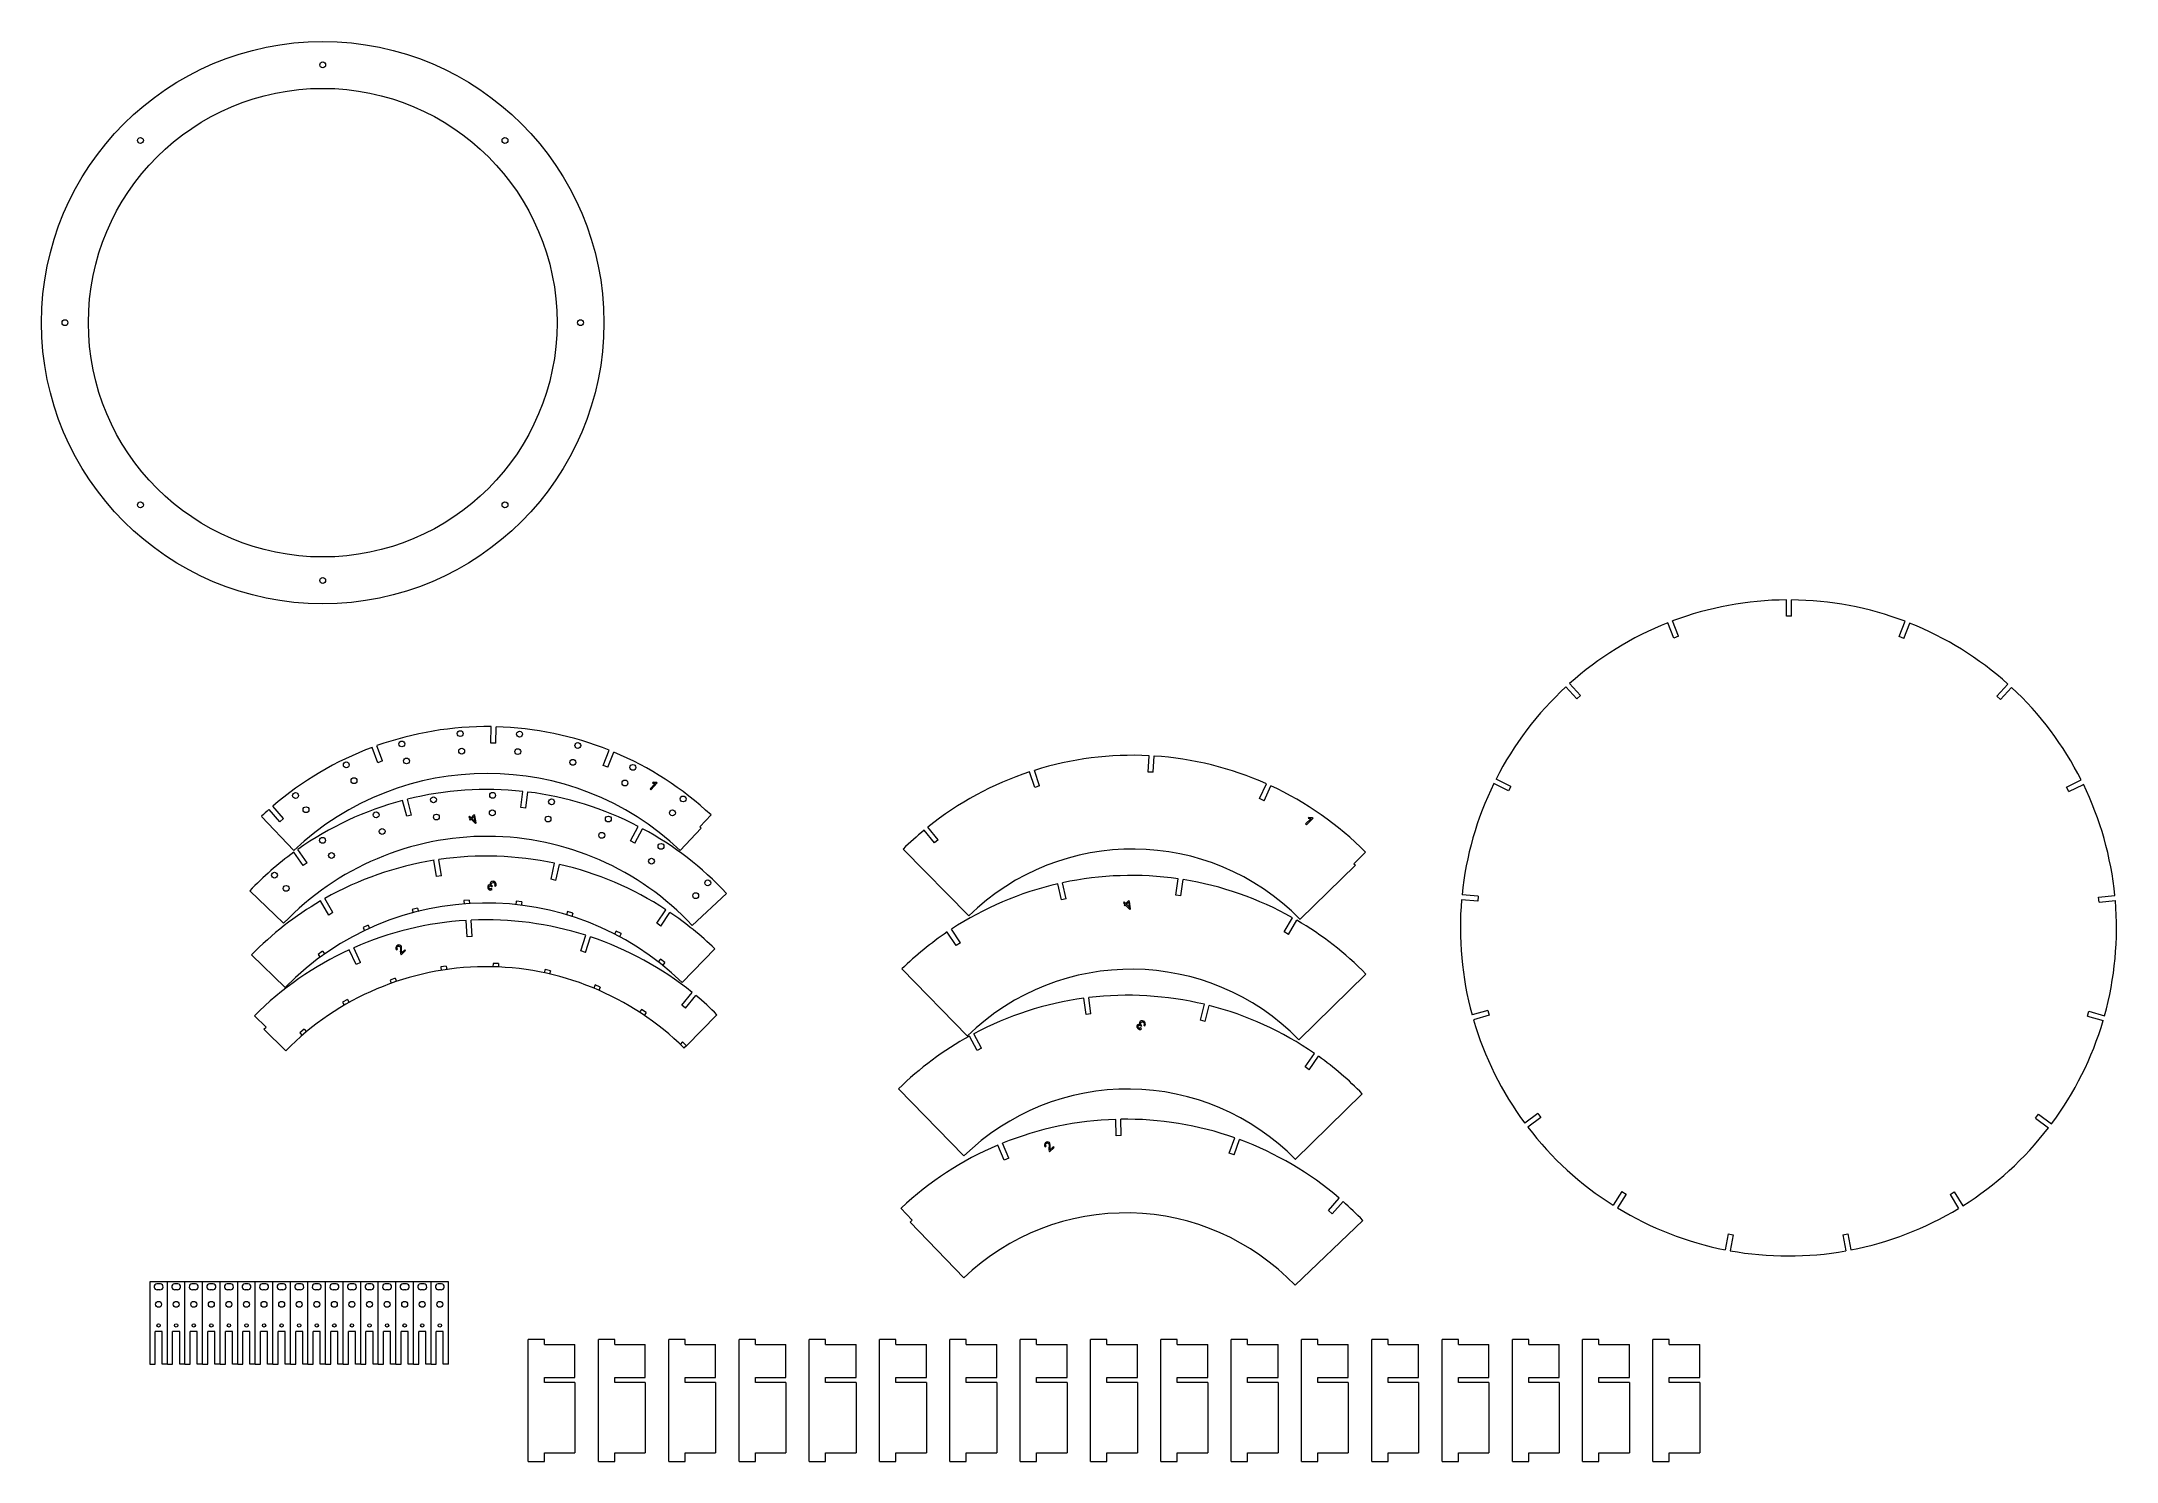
# Model space of a CAD drawing. Header units: inches. Extents: x 5.6 to 94.1, y 2 to 62.6.
import ezdxf

# ---------------------------------------------------------------- set-up
doc = ezdxf.new("R2010")
doc.units = ezdxf.units.IN
doc.header["$MEASUREMENT"] = 0
doc.layers.add('cut', color=6, linetype='Continuous', lineweight=0)
doc.layers.add('etch', color=1, linetype='Continuous', lineweight=0)

msp = doc.modelspace()

# ---------------------------------------------------------------- linework, layer by layer
at = {"layer": 'cut'}
for p, q in [((80.025, 38.062), (80.025, 38.76)), ((80.238, 38.062), (80.238, 38.76)), ((75.226, 37.132), (74.974, 37.783)), ((75.424, 37.209), (75.172, 37.859)), ((75.424, 37.209), (75.226, 37.132)), ((80.238, 38.062), (80.025, 38.062)), ((84.836, 37.196), (85.088, 37.846)), ((85.035, 37.119), (84.836, 37.196)), ((85.035, 37.119), (85.287, 37.769)), ((71.086, 34.531), (70.616, 35.047)), ((71.244, 34.675), (70.774, 35.19)), ((71.244, 34.675), (71.086, 34.531)), ((89.01, 34.65), (89.479, 35.165)), ((89.167, 34.506), (89.01, 34.65)), ((89.167, 34.506), (89.637, 35.022)), ((24.739, 32.652), (24.751, 33.35)), ((24.952, 32.648), (24.964, 33.346)), ((19.923, 31.81), (19.683, 32.465)), ((20.123, 31.884), (19.883, 32.538)), ((20.123, 31.884), (19.923, 31.81)), ((24.952, 32.648), (24.739, 32.652)), ((29.533, 31.698), (29.797, 32.343)), ((29.73, 31.617), (29.994, 32.263)), ((52.793, 31.414), (52.832, 32.11)), ((53.006, 31.402), (53.045, 32.098)), ((29.73, 31.617), (29.533, 31.698)), ((47.949, 30.755), (47.734, 31.418)), ((48.151, 30.821), (47.937, 31.484)), ((53.006, 31.402), (52.793, 31.414)), ((68.261, 30.801), (67.637, 31.112)), ((91.981, 30.768), (92.606, 31.079)), ((21.152, 29.525), (20.977, 30.2)), ((21.358, 29.579), (21.183, 30.253)), ((26.027, 29.893), (26.107, 30.586)), ((26.238, 29.869), (26.319, 30.561)), ((48.151, 30.821), (47.949, 30.755)), ((57.548, 30.278), (57.836, 30.913)), ((57.742, 30.19), (57.548, 30.278)), ((57.742, 30.19), (58.03, 30.825)), ((68.166, 30.611), (67.542, 30.922)), ((68.261, 30.801), (68.166, 30.611)), ((92.076, 30.578), (91.981, 30.768)), ((92.076, 30.578), (92.7, 30.888)), ((16.339, 28.067), (14.963, 29.522)), ((15.737, 29.286), (15.277, 29.809)), ((15.897, 29.426), (15.437, 29.95)), ((15.897, 29.426), (15.737, 29.286)), ((21.358, 29.579), (21.152, 29.525)), ((26.238, 29.869), (26.027, 29.893)), ((33.659, 29.076), (34.138, 29.582)), ((30.705, 28.476), (31.031, 29.093)), ((30.894, 28.377), (30.705, 28.476)), ((30.894, 28.377), (31.219, 28.993)), ((32.828, 28.069), (33.723, 29.015)), ((33.659, 29.076), (33.723, 29.015)), ((43.67, 28.391), (43.23, 28.932)), ((43.835, 28.526), (43.395, 29.066)), ((43.835, 28.526), (43.67, 28.391)), ((16.739, 27.421), (16.332, 27.987)), ((16.912, 27.545), (16.505, 28.111)), ((16.912, 27.545), (16.739, 27.421)), ((22.424, 26.958), (22.317, 27.647)), ((22.634, 26.99), (22.528, 27.679)), ((27.311, 26.836), (27.461, 27.517)), ((27.519, 26.79), (27.669, 27.471)), ((45.133, 25.27), (42.333, 28.126)), ((61.571, 27.501), (62.069, 27.989)), ((61.571, 27.501), (61.633, 27.438)), ((22.634, 26.99), (22.424, 26.958)), ((27.519, 26.79), (27.311, 26.836)), ((49.087, 25.961), (48.935, 26.641)), ((49.295, 26.007), (49.143, 26.688)), ((53.971, 26.164), (54.075, 26.854)), ((54.182, 26.132), (54.286, 26.822)), ((59.274, 25.127), (61.633, 27.438)), ((14.454, 26.343), (15.901, 24.96)), ((17.823, 25.306), (17.475, 25.91)), ((18.007, 25.412), (17.659, 26.016)), ((23.825, 25.946), (23.592, 25.931)), ((23.592, 25.931), (23.601, 25.78)), ((23.825, 25.946), (23.835, 25.795)), ((25.827, 25.9), (25.809, 25.75)), ((26.059, 25.872), (25.827, 25.9)), ((26.059, 25.872), (26.041, 25.722)), ((33.335, 24.868), (34.797, 26.236)), ((49.295, 26.007), (49.087, 25.961)), ((54.182, 26.132), (53.971, 26.164)), ((66.859, 25.9), (66.165, 25.964)), ((66.879, 26.112), (66.185, 26.176)), ((66.879, 26.112), (66.859, 25.9)), ((93.35, 26.075), (94.045, 26.14)), ((93.37, 25.863), (93.35, 26.075)), ((93.37, 25.863), (94.064, 25.927)), ((18.007, 25.412), (17.823, 25.306)), ((19.505, 24.873), (19.293, 24.774)), ((19.505, 24.873), (19.568, 24.736)), ((21.615, 25.609), (21.389, 25.551)), ((21.389, 25.551), (21.426, 25.405)), ((21.615, 25.609), (21.652, 25.463)), ((23.733, 24.384), (23.695, 25.08)), ((23.945, 24.396), (23.907, 25.092)), ((28.018, 25.46), (27.973, 25.316)), ((28.241, 25.389), (28.018, 25.46)), ((28.241, 25.389), (28.196, 25.246)), ((31.824, 24.957), (32.21, 25.538)), ((32.002, 24.839), (31.824, 24.957)), ((32.002, 24.839), (32.387, 25.42)), ((58.6, 24.59), (58.946, 25.195)), ((58.784, 24.484), (59.13, 25.089)), ((19.185, 23.281), (18.898, 23.917)), ((19.293, 24.774), (19.356, 24.638)), ((23.945, 24.396), (23.733, 24.384)), ((28.584, 23.781), (28.8, 24.444)), ((28.786, 23.715), (29.002, 24.378)), ((30.092, 24.625), (30.021, 24.492)), ((30.299, 24.515), (30.092, 24.625)), ((30.299, 24.515), (30.228, 24.382)), ((44.606, 24.006), (44.218, 24.586)), ((44.783, 24.125), (44.395, 24.704)), ((44.783, 24.125), (44.606, 24.006)), ((58.784, 24.484), (58.6, 24.59)), ((15.965, 22.214), (14.529, 23.609)), ((17.565, 23.762), (17.374, 23.627)), ((17.374, 23.627), (17.461, 23.504)), ((17.565, 23.762), (17.652, 23.639)), ((18.991, 23.194), (18.704, 23.829)), ((19.185, 23.281), (18.991, 23.194)), ((22.838, 23.127), (22.607, 23.093)), ((22.607, 23.093), (22.629, 22.944)), ((22.838, 23.127), (22.86, 22.978)), ((24.837, 23.246), (24.831, 23.095)), ((25.071, 23.237), (24.837, 23.246)), ((25.071, 23.237), (25.065, 23.086)), ((28.786, 23.715), (28.584, 23.781)), ((31.978, 23.425), (31.884, 23.307)), ((32.161, 23.279), (31.978, 23.425)), ((32.161, 23.279), (32.067, 23.161)), ((32.902, 22.434), (34.295, 23.869)), ((20.663, 22.611), (20.442, 22.535)), ((20.442, 22.535), (20.491, 22.392)), ((20.663, 22.611), (20.712, 22.468)), ((27.057, 22.987), (27.024, 22.84)), ((27.285, 22.935), (27.057, 22.987)), ((27.285, 22.935), (27.252, 22.788)), ((29.192, 22.325), (29.133, 22.187)), ((29.407, 22.232), (29.192, 22.325)), ((29.407, 22.232), (29.348, 22.094)), ((45.082, 20.147), (42.285, 23.007)), ((62.083, 22.786), (59.223, 19.989)), ((18.62, 21.704), (18.417, 21.589)), ((18.417, 21.589), (18.491, 21.458)), ((18.62, 21.704), (18.695, 21.573)), ((31.17, 21.283), (31.086, 21.158)), ((31.364, 21.153), (31.17, 21.283)), ((32.89, 21.467), (33.331, 22.007)), ((33.055, 21.332), (32.89, 21.467)), ((33.055, 21.332), (33.496, 21.872)), ((50.14, 21.067), (50.051, 21.759)), ((50.351, 21.095), (50.262, 21.786)), ((55.022, 20.823), (55.189, 21.5)), ((55.229, 20.772), (55.396, 21.449)), ((15.149, 20.523), (14.652, 21.011)), ((15.061, 20.433), (15.149, 20.523)), ((15.992, 19.519), (15.061, 20.433)), ((16.778, 20.438), (16.599, 20.288)), ((16.778, 20.438), (16.875, 20.323)), ((31.364, 21.153), (31.28, 21.028)), ((33.09, 19.733), (34.393, 21.058)), ((50.351, 21.095), (50.14, 21.067)), ((55.229, 20.772), (55.022, 20.823)), ((67.284, 21.24), (66.614, 21.049)), ((67.343, 21.035), (66.672, 20.844)), ((67.284, 21.24), (67.343, 21.035)), ((92.873, 21), (92.931, 21.204)), ((92.873, 21), (93.544, 20.809)), ((92.931, 21.204), (93.602, 21.014)), ((16.599, 20.288), (16.696, 20.173)), ((32.923, 19.896), (32.818, 19.789)), ((33.09, 19.733), (32.923, 19.896)), ((33.09, 19.733), (32.985, 19.625)), ((45.499, 19.531), (45.166, 20.144)), ((45.686, 19.633), (45.353, 20.246)), ((45.686, 19.633), (45.499, 19.531)), ((59.487, 18.831), (59.887, 19.403)), ((59.662, 18.709), (59.487, 18.831)), ((59.662, 18.709), (60.062, 19.28)), ((44.931, 15.03), (42.132, 17.887)), ((61.93, 17.681), (59.072, 14.883)), ((69.422, 16.844), (68.866, 16.423)), ((69.422, 16.844), (69.551, 16.674)), ((51.424, 15.892), (51.407, 16.589)), ((51.637, 15.897), (51.62, 16.594)), ((69.551, 16.674), (68.994, 16.253)), ((90.653, 16.644), (90.781, 16.814)), ((90.653, 16.644), (91.209, 16.224)), ((90.781, 16.814), (91.338, 16.394)), ((46.648, 14.846), (46.381, 15.49)), ((46.845, 14.928), (46.578, 15.571)), ((51.637, 15.897), (51.424, 15.892)), ((56.255, 15.143), (56.491, 15.799)), ((56.455, 15.071), (56.255, 15.143)), ((56.455, 15.071), (56.691, 15.727)), ((46.845, 14.928), (46.648, 14.846)), ((73.004, 13.516), (72.637, 12.923)), ((73.185, 13.404), (72.818, 12.811)), ((73.004, 13.516), (73.185, 13.404)), ((87.009, 13.385), (87.19, 13.497)), ((87.009, 13.385), (87.376, 12.792)), ((87.19, 13.497), (87.558, 12.904)), ((42.727, 12.292), (42.245, 12.796)), ((60.489, 12.699), (60.946, 13.225)), ((60.65, 12.559), (60.489, 12.699)), ((60.65, 12.559), (61.107, 13.086)), ((42.637, 12.206), (42.727, 12.292)), ((44.92, 9.82), (42.637, 12.206)), ((59.059, 9.51), (61.949, 12.276)), ((77.546, 11.707), (77.418, 11.022)), ((77.546, 11.707), (77.755, 11.668)), ((77.755, 11.668), (77.627, 10.983)), ((82.434, 11.661), (82.644, 11.701)), ((82.434, 11.661), (82.562, 10.976)), ((82.644, 11.701), (82.772, 11.015)), ((10.94, 9.656), (10.19, 9.656)), ((10.19, 9.656), (10.19, 6.14)), ((11.69, 9.656), (10.94, 9.656)), ((10.94, 6.14), (10.94, 9.656)), ((12.44, 9.656), (11.69, 9.656)), ((11.69, 6.14), (11.69, 9.656)), ((13.19, 9.656), (12.44, 9.656)), ((12.44, 6.14), (12.44, 9.656)), ((13.94, 9.656), (13.19, 9.656)), ((13.19, 6.14), (13.19, 9.656)), ((14.69, 9.656), (13.94, 9.656)), ((13.94, 6.14), (13.94, 9.656)), ((15.44, 9.656), (14.69, 9.656)), ((14.69, 6.14), (14.69, 9.656)), ((16.19, 9.656), (15.44, 9.656)), ((15.44, 6.14), (15.44, 9.656)), ((16.94, 9.656), (16.19, 9.656)), ((16.19, 6.14), (16.19, 9.656)), ((17.69, 9.656), (16.94, 9.656)), ((16.94, 6.14), (16.94, 9.656)), ((18.44, 9.656), (17.69, 9.656)), ((17.69, 6.14), (17.69, 9.656)), ((19.19, 9.656), (18.44, 9.656)), ((18.44, 6.14), (18.44, 9.656)), ((19.94, 9.656), (19.19, 9.656)), ((19.19, 6.14), (19.19, 9.656)), ((20.69, 9.656), (19.94, 9.656)), ((19.94, 6.14), (19.94, 9.656)), ((21.44, 9.656), (20.69, 9.656)), ((20.69, 6.14), (20.69, 9.656)), ((22.19, 9.656), (21.44, 9.656)), ((21.44, 6.14), (21.44, 9.656)), ((22.94, 9.656), (22.19, 9.656)), ((22.19, 6.14), (22.19, 9.656)), ((22.94, 6.14), (22.94, 9.656)), ((10.415, 6.14), (10.415, 7.54)), ((10.715, 7.54), (10.415, 7.54)), ((10.715, 6.14), (10.715, 7.54)), ((11.165, 6.14), (11.165, 7.54)), ((11.465, 7.54), (11.165, 7.54)), ((11.465, 6.14), (11.465, 7.54)), ((11.915, 6.14), (11.915, 7.54)), ((12.215, 7.54), (11.915, 7.54)), ((12.215, 6.14), (12.215, 7.54)), ((12.665, 6.14), (12.665, 7.54)), ((12.965, 7.54), (12.665, 7.54)), ((12.965, 6.14), (12.965, 7.54)), ((13.415, 6.14), (13.415, 7.54)), ((13.715, 7.54), (13.415, 7.54)), ((13.715, 6.14), (13.715, 7.54)), ((14.165, 6.14), (14.165, 7.54)), ((14.465, 7.54), (14.165, 7.54)), ((14.465, 6.14), (14.465, 7.54)), ((14.915, 6.14), (14.915, 7.54)), ((15.215, 7.54), (14.915, 7.54)), ((15.215, 6.14), (15.215, 7.54)), ((15.665, 6.14), (15.665, 7.54)), ((15.965, 7.54), (15.665, 7.54)), ((15.965, 6.14), (15.965, 7.54)), ((16.415, 6.14), (16.415, 7.54)), ((16.715, 7.54), (16.415, 7.54)), ((16.715, 6.14), (16.715, 7.54)), ((17.165, 6.14), (17.165, 7.54)), ((17.465, 7.54), (17.165, 7.54)), ((17.465, 6.14), (17.465, 7.54)), ((17.915, 6.14), (17.915, 7.54)), ((18.215, 7.54), (17.915, 7.54)), ((18.215, 6.14), (18.215, 7.54)), ((18.665, 6.14), (18.665, 7.54)), ((18.965, 7.54), (18.665, 7.54)), ((18.965, 6.14), (18.965, 7.54)), ((19.415, 6.14), (19.415, 7.54)), ((19.715, 7.54), (19.415, 7.54)), ((19.715, 6.14), (19.715, 7.54)), ((20.165, 6.14), (20.165, 7.54)), ((20.465, 7.54), (20.165, 7.54)), ((20.465, 6.14), (20.465, 7.54)), ((20.915, 6.14), (20.915, 7.54)), ((21.215, 7.54), (20.915, 7.54)), ((21.215, 6.14), (21.215, 7.54)), ((21.665, 6.14), (21.665, 7.54)), ((21.965, 7.54), (21.665, 7.54)), ((21.965, 6.14), (21.965, 7.54)), ((22.415, 6.14), (22.415, 7.54)), ((22.715, 7.54), (22.415, 7.54)), ((22.715, 6.14), (22.715, 7.54)), ((27.03, 7.2), (26.333, 7.2)), ((26.333, 1.988), (26.333, 7.2)), ((27.03, 6.988), (27.03, 7.2)), ((30.03, 7.2), (29.333, 7.2)), ((29.333, 1.988), (29.333, 7.2)), ((30.03, 6.988), (30.03, 7.2)), ((33.03, 7.2), (32.333, 7.2)), ((32.333, 1.988), (32.333, 7.2)), ((33.03, 6.988), (33.03, 7.2)), ((36.03, 7.2), (35.333, 7.2)), ((35.333, 1.988), (35.333, 7.2)), ((36.03, 6.988), (36.03, 7.2)), ((39.03, 7.2), (38.333, 7.2)), ((38.333, 1.988), (38.333, 7.2)), ((39.03, 6.988), (39.03, 7.2)), ((42.03, 7.2), (41.333, 7.2)), ((41.333, 1.988), (41.333, 7.2)), ((42.03, 6.988), (42.03, 7.2)), ((45.03, 7.2), (44.333, 7.2)), ((44.333, 1.988), (44.333, 7.2)), ((45.03, 6.988), (45.03, 7.2)), ((48.03, 7.2), (47.333, 7.2)), ((47.333, 1.988), (47.333, 7.2)), ((48.03, 6.988), (48.03, 7.2)), ((51.03, 7.2), (50.333, 7.2)), ((50.333, 1.988), (50.333, 7.2)), ((51.03, 6.988), (51.03, 7.2)), ((54.03, 7.2), (53.333, 7.2)), ((53.333, 1.988), (53.333, 7.2)), ((54.03, 6.988), (54.03, 7.2)), ((57.03, 7.2), (56.333, 7.2)), ((56.333, 1.988), (56.333, 7.2)), ((57.03, 6.988), (57.03, 7.2)), ((60.03, 7.2), (59.333, 7.2)), ((59.333, 1.988), (59.333, 7.2)), ((60.03, 6.988), (60.03, 7.2)), ((63.03, 7.2), (62.333, 7.2)), ((62.333, 1.988), (62.333, 7.2)), ((63.03, 6.988), (63.03, 7.2)), ((66.03, 7.2), (65.333, 7.2)), ((65.333, 1.988), (65.333, 7.2)), ((66.03, 6.988), (66.03, 7.2)), ((69.03, 7.2), (68.333, 7.2)), ((68.333, 1.988), (68.333, 7.2)), ((69.03, 6.988), (69.03, 7.2)), ((72.03, 7.2), (71.333, 7.2)), ((71.333, 1.988), (71.333, 7.2)), ((72.03, 6.988), (72.03, 7.2)), ((75.03, 7.2), (74.333, 7.2)), ((74.333, 1.988), (74.333, 7.2)), ((75.03, 6.988), (75.03, 7.2)), ((27.03, 6.988), (28.333, 6.988)), ((28.333, 5.575), (28.333, 6.988)), ((30.03, 6.988), (31.333, 6.988)), ((31.333, 5.575), (31.333, 6.988)), ((33.03, 6.988), (34.333, 6.988)), ((34.333, 5.575), (34.333, 6.988)), ((36.03, 6.988), (37.333, 6.988)), ((37.333, 5.575), (37.333, 6.988)), ((39.03, 6.988), (40.333, 6.988)), ((40.333, 5.575), (40.333, 6.988)), ((42.03, 6.988), (43.333, 6.988)), ((43.333, 5.575), (43.333, 6.988)), ((45.03, 6.988), (46.333, 6.988)), ((46.333, 5.575), (46.333, 6.988)), ((48.03, 6.988), (49.333, 6.988)), ((49.333, 5.575), (49.333, 6.988)), ((51.03, 6.988), (52.333, 6.988)), ((52.333, 5.575), (52.333, 6.988)), ((54.03, 6.988), (55.333, 6.988)), ((55.333, 5.575), (55.333, 6.988)), ((57.03, 6.988), (58.333, 6.988)), ((58.333, 5.575), (58.333, 6.988)), ((60.03, 6.988), (61.333, 6.988)), ((61.333, 5.575), (61.333, 6.988)), ((63.03, 6.988), (64.333, 6.988)), ((64.333, 5.575), (64.333, 6.988)), ((66.03, 6.988), (67.333, 6.988)), ((67.333, 5.575), (67.333, 6.988)), ((69.03, 6.988), (70.333, 6.988)), ((70.333, 5.575), (70.333, 6.988)), ((72.03, 6.988), (73.333, 6.988)), ((73.333, 5.575), (73.333, 6.988)), ((75.03, 6.988), (76.333, 6.988)), ((76.333, 5.575), (76.333, 6.988)), ((10.19, 6.14), (10.415, 6.14)), ((10.94, 6.14), (10.715, 6.14)), ((10.94, 6.14), (11.165, 6.14)), ((11.69, 6.14), (11.465, 6.14)), ((11.69, 6.14), (11.915, 6.14)), ((12.44, 6.14), (12.215, 6.14)), ((12.44, 6.14), (12.665, 6.14)), ((13.19, 6.14), (12.965, 6.14)), ((13.19, 6.14), (13.415, 6.14)), ((13.94, 6.14), (13.715, 6.14)), ((13.94, 6.14), (14.165, 6.14)), ((14.69, 6.14), (14.465, 6.14)), ((14.69, 6.14), (14.915, 6.14)), ((15.44, 6.14), (15.215, 6.14)), ((15.44, 6.14), (15.665, 6.14)), ((16.19, 6.14), (15.965, 6.14)), ((16.19, 6.14), (16.415, 6.14)), ((16.94, 6.14), (16.715, 6.14)), ((16.94, 6.14), (17.165, 6.14)), ((17.69, 6.14), (17.465, 6.14)), ((17.69, 6.14), (17.915, 6.14)), ((18.44, 6.14), (18.215, 6.14)), ((18.44, 6.14), (18.665, 6.14)), ((19.19, 6.14), (18.965, 6.14)), ((19.19, 6.14), (19.415, 6.14)), ((19.94, 6.14), (19.715, 6.14)), ((19.94, 6.14), (20.165, 6.14)), ((20.69, 6.14), (20.465, 6.14)), ((20.69, 6.14), (20.915, 6.14)), ((21.44, 6.14), (21.215, 6.14)), ((21.44, 6.14), (21.665, 6.14)), ((22.19, 6.14), (21.965, 6.14)), ((22.19, 6.14), (22.415, 6.14)), ((22.94, 6.14), (22.715, 6.14)), ((27.03, 5.363), (27.03, 5.575)), ((27.03, 5.575), (28.333, 5.575)), ((28.333, 5.363), (27.03, 5.363)), ((28.333, 5.363), (28.333, 2.363)), ((30.03, 5.363), (30.03, 5.575)), ((30.03, 5.575), (31.333, 5.575)), ((31.333, 5.363), (30.03, 5.363)), ((31.333, 5.363), (31.333, 2.363)), ((33.03, 5.363), (33.03, 5.575)), ((33.03, 5.575), (34.333, 5.575)), ((34.333, 5.363), (33.03, 5.363)), ((34.333, 5.363), (34.333, 2.363)), ((36.03, 5.363), (36.03, 5.575)), ((36.03, 5.575), (37.333, 5.575)), ((37.333, 5.363), (36.03, 5.363)), ((37.333, 5.363), (37.333, 2.363)), ((39.03, 5.363), (39.03, 5.575)), ((39.03, 5.575), (40.333, 5.575)), ((40.333, 5.363), (39.03, 5.363)), ((40.333, 5.363), (40.333, 2.363)), ((42.03, 5.363), (42.03, 5.575)), ((42.03, 5.575), (43.333, 5.575)), ((43.333, 5.363), (42.03, 5.363)), ((43.333, 5.363), (43.333, 2.363)), ((45.03, 5.363), (45.03, 5.575)), ((45.03, 5.575), (46.333, 5.575)), ((46.333, 5.363), (45.03, 5.363)), ((46.333, 5.363), (46.333, 2.363)), ((48.03, 5.363), (48.03, 5.575)), ((48.03, 5.575), (49.333, 5.575)), ((49.333, 5.363), (48.03, 5.363)), ((49.333, 5.363), (49.333, 2.363)), ((51.03, 5.363), (51.03, 5.575)), ((51.03, 5.575), (52.333, 5.575)), ((52.333, 5.363), (51.03, 5.363)), ((52.333, 5.363), (52.333, 2.363)), ((54.03, 5.363), (54.03, 5.575)), ((54.03, 5.575), (55.333, 5.575)), ((55.333, 5.363), (54.03, 5.363)), ((55.333, 5.363), (55.333, 2.363)), ((57.03, 5.363), (57.03, 5.575)), ((57.03, 5.575), (58.333, 5.575)), ((58.333, 5.363), (57.03, 5.363)), ((58.333, 5.363), (58.333, 2.363)), ((60.03, 5.363), (60.03, 5.575)), ((60.03, 5.575), (61.333, 5.575)), ((61.333, 5.363), (60.03, 5.363)), ((61.333, 5.363), (61.333, 2.363)), ((63.03, 5.363), (63.03, 5.575)), ((63.03, 5.575), (64.333, 5.575)), ((64.333, 5.363), (63.03, 5.363)), ((64.333, 5.363), (64.333, 2.363)), ((66.03, 5.363), (66.03, 5.575)), ((66.03, 5.575), (67.333, 5.575)), ((67.333, 5.363), (66.03, 5.363)), ((67.333, 5.363), (67.333, 2.363)), ((69.03, 5.363), (69.03, 5.575)), ((69.03, 5.575), (70.333, 5.575)), ((70.333, 5.363), (69.03, 5.363)), ((70.333, 5.363), (70.333, 2.363)), ((72.03, 5.363), (72.03, 5.575)), ((72.03, 5.575), (73.333, 5.575)), ((73.333, 5.363), (72.03, 5.363)), ((73.333, 5.363), (73.333, 2.363)), ((75.03, 5.363), (75.03, 5.575)), ((75.03, 5.575), (76.333, 5.575)), ((76.333, 5.363), (75.03, 5.363)), ((76.333, 5.363), (76.333, 2.363)), ((26.333, 1.988), (27.03, 1.988)), ((27.03, 1.988), (27.03, 2.363)), ((27.03, 2.363), (28.333, 2.363)), ((29.333, 1.988), (30.03, 1.988)), ((30.03, 1.988), (30.03, 2.363)), ((30.03, 2.363), (31.333, 2.363)), ((32.333, 1.988), (33.03, 1.988)), ((33.03, 1.988), (33.03, 2.363)), ((33.03, 2.363), (34.333, 2.363)), ((35.333, 1.988), (36.03, 1.988)), ((36.03, 1.988), (36.03, 2.363)), ((36.03, 2.363), (37.333, 2.363)), ((38.333, 1.988), (39.03, 1.988)), ((39.03, 1.988), (39.03, 2.363)), ((39.03, 2.363), (40.333, 2.363)), ((41.333, 1.988), (42.03, 1.988)), ((42.03, 1.988), (42.03, 2.363)), ((42.03, 2.363), (43.333, 2.363)), ((44.333, 1.988), (45.03, 1.988)), ((45.03, 1.988), (45.03, 2.363)), ((45.03, 2.363), (46.333, 2.363)), ((47.333, 1.988), (48.03, 1.988)), ((48.03, 1.988), (48.03, 2.363)), ((48.03, 2.363), (49.333, 2.363)), ((50.333, 1.988), (51.03, 1.988)), ((51.03, 1.988), (51.03, 2.363)), ((51.03, 2.363), (52.333, 2.363)), ((53.333, 1.988), (54.03, 1.988)), ((54.03, 1.988), (54.03, 2.363)), ((54.03, 2.363), (55.333, 2.363)), ((56.333, 1.988), (57.03, 1.988)), ((57.03, 1.988), (57.03, 2.363)), ((57.03, 2.363), (58.333, 2.363)), ((59.333, 1.988), (60.03, 1.988)), ((60.03, 1.988), (60.03, 2.363)), ((60.03, 2.363), (61.333, 2.363)), ((62.333, 1.988), (63.03, 1.988)), ((63.03, 1.988), (63.03, 2.363)), ((63.03, 2.363), (64.333, 2.363)), ((65.333, 1.988), (66.03, 1.988)), ((66.03, 1.988), (66.03, 2.363)), ((66.03, 2.363), (67.333, 2.363)), ((68.333, 1.988), (69.03, 1.988)), ((69.03, 1.988), (69.03, 2.363)), ((69.03, 2.363), (70.333, 2.363)), ((71.333, 1.988), (72.03, 1.988)), ((72.03, 1.988), (72.03, 2.363)), ((72.03, 2.363), (73.333, 2.363)), ((74.333, 1.988), (75.03, 1.988)), ((75.03, 1.988), (75.03, 2.363)), ((75.03, 2.363), (76.333, 2.363))]:
    msp.add_line(p, q, dxfattribs=at)
for centre, radius in [((17.569, 50.591), 12), ((17.569, 61.591), 0.125), ((9.79, 58.369), 0.125), ((25.347, 58.369), 0.125), ((6.569, 50.591), 0.125), ((28.569, 50.591), 0.125), ((9.79, 42.813), 0.125), ((25.347, 42.813), 0.125), ((17.569, 39.591), 0.125), ((23.436, 33.053), 0.125), ((25.968, 33.031), 0.125), ((20.944, 32.611), 0.125), ((21.143, 31.887), 0.125), ((23.499, 32.305), 0.125), ((25.892, 32.285), 0.125), ((28.241, 31.826), 0.125), ((28.452, 32.545), 0.125), ((18.575, 31.719), 0.125), ((18.903, 31.044), 0.125), ((30.466, 30.944), 0.125), ((30.805, 31.612), 0.125), ((16.41, 30.408), 0.125), ((22.295, 30.23), 0.125), ((24.819, 30.418), 0.125), ((27.335, 30.141), 0.125), ((32.947, 30.264), 0.125), ((16.856, 29.805), 0.125), ((19.848, 29.583), 0.125), ((22.419, 29.491), 0.125), ((24.806, 29.668), 0.125), ((27.184, 29.406), 0.125), ((29.757, 29.406), 0.125), ((32.491, 29.669), 0.125), ((17.561, 28.497), 0.125), ((20.106, 28.878), 0.125), ((29.475, 28.712), 0.125), ((32.004, 28.24), 0.125), ((17.944, 27.852), 0.125), ((31.599, 27.609), 0.125), ((15.512, 27.011), 0.125), ((16.006, 26.447), 0.125), ((33.999, 26.682), 0.125), ((33.485, 26.136), 0.125), ((10.565, 8.697), 0.126), ((11.315, 8.697), 0.126), ((12.065, 8.697), 0.126), ((12.815, 8.697), 0.126), ((13.565, 8.697), 0.126), ((14.315, 8.697), 0.126), ((15.065, 8.697), 0.126), ((15.815, 8.697), 0.126), ((16.565, 8.697), 0.126), ((17.315, 8.697), 0.126), ((18.065, 8.697), 0.126), ((18.815, 8.697), 0.126), ((19.565, 8.697), 0.126), ((20.315, 8.697), 0.126), ((21.065, 8.697), 0.126), ((21.815, 8.697), 0.126), ((22.565, 8.697), 0.126), ((10.565, 7.797), 0.0725), ((11.315, 7.797), 0.0725), ((12.065, 7.797), 0.0725), ((12.815, 7.797), 0.0725), ((13.565, 7.797), 0.0725), ((14.315, 7.797), 0.0725), ((15.065, 7.797), 0.0725), ((15.815, 7.797), 0.0725), ((16.565, 7.797), 0.0725), ((17.315, 7.797), 0.0725), ((18.065, 7.797), 0.0725), ((18.815, 7.797), 0.0725), ((19.565, 7.797), 0.0725), ((20.315, 7.797), 0.0725), ((21.065, 7.797), 0.0725), ((21.815, 7.797), 0.0725), ((22.565, 7.797), 0.0725)]:
    msp.add_circle(centre, radius, dxfattribs=at)
for centre, radius, start, end in [((80.113, 24.76), 14, 90.36015, 110.66489), ((80.113, 24.76), 14, 69.18368, 89.48842), ((80.113, 24.76), 14, 111.53662, 131.84136), ((80.113, 24.76), 14, 48.00721, 68.31195), ((80.113, 24.76), 14, 132.71309, 153.01784), ((80.113, 24.76), 14, 26.83074, 47.13548), ((24.583, 19.351), 14, 89.31047, 109.61522), ((24.583, 19.351), 14, 68.134, 88.43874), ((24.583, 19.351), 14, 110.48694, 130.79169), ((24.583, 19.351), 14, 46.95753, 67.26227), ((52.132, 18.127), 14, 87.13382, 107.43856), ((52.132, 18.127), 14, 65.95735, 86.26209), ((24.583, 19.351), 12, 46.59738, 133.40269), ((52.132, 18.127), 14, 108.31029, 128.61503), ((24.575, 16.67), 14, 104.89091, 125.19565), ((24.575, 16.67), 14, 83.71444, 104.01918), ((24.575, 16.67), 14, 62.53797, 82.84271), ((52.132, 18.127), 14, 44.78088, 65.08562), ((80.113, 24.76), 14, 153.88956, 174.19431), ((80.113, 24.76), 14, 5.65427, 25.95901), ((24.583, 19.351), 14, 131.66341, 133.40269), ((24.575, 16.67), 11.998, 43.10077, 136.29546), ((24.575, 16.67), 14, 43.10077, 61.66624), ((52.132, 18.127), 14, 129.48676, 134.42073), ((24.575, 16.67), 14, 126.06738, 136.29546), ((24.542, 13.825), 14, 99.14312, 119.44786), ((24.542, 13.825), 14, 77.96665, 98.27139), ((24.542, 13.825), 14, 56.79018, 77.09492), ((52.132, 18.127), 10, 44.42073, 134.42073), ((52.074, 12.998), 14, 102.95557, 123.26031), ((52.074, 12.998), 14, 81.7791, 102.08384), ((52.074, 12.998), 14, 60.60263, 80.90737), ((24.542, 13.825), 14, 120.31959, 135.66327), ((24.542, 13.825), 11.998, 45.84179, 135.63235), ((80.113, 24.76), 14, 175.06603, 195.37078), ((80.113, 24.76), 14, 344.4778, 4.78254), ((24.546, 11.106), 14, 93.48658, 113.79133), ((24.546, 11.106), 14, 72.31011, 92.61486), ((24.542, 13.825), 14, 45.84179, 55.91845), ((52.074, 12.998), 14, 44.36012, 59.7309), ((24.546, 11.106), 14, 51.13364, 71.43838), ((52.074, 12.998), 14, 124.13204, 134.36012), ((24.546, 11.106), 14, 114.66305, 134.9678), ((24.546, 11.106), 11.998, 45.26994, 135.47937), ((52.074, 12.998), 10, 44.36012, 134.36012), ((24.546, 11.106), 14, 45.30085, 50.26191), ((51.928, 7.885), 14, 97.70536, 118.0101), ((51.928, 7.885), 14, 76.52889, 96.83363), ((51.928, 7.885), 14, 55.35241, 75.65716), ((80.113, 24.76), 14, 196.24251, 216.54725), ((80.113, 24.76), 14, 323.30133, 343.60607), ((51.928, 7.885), 14, 118.88183, 134.40403), ((51.928, 7.885), 14, 44.40403, 54.48069), ((51.928, 7.885), 10, 44.40403, 134.40403), ((51.835, 2.596), 14, 91.75157, 112.05632), ((51.835, 2.596), 14, 70.5751, 90.87985), ((80.113, 24.76), 14, 217.41898, 237.72372), ((80.113, 24.76), 14, 302.12486, 322.4296), ((51.835, 2.596), 14, 112.92804, 133.23279), ((51.835, 2.596), 14, 49.39863, 69.70338), ((51.835, 2.596), 10, 43.74436, 133.74436), ((51.835, 2.596), 14, 43.74436, 48.5269), ((80.113, 24.76), 14, 238.59545, 258.90019), ((80.113, 24.76), 14, 280.94839, 301.25313), ((80.113, 24.76), 14, 259.77192, 280.07666), ((10.5, 9.444), 0.126, 95, 275), ((10.565, 8.697), 0.876, 85, 95), ((10.565, 8.697), 0.624, 85, 95), ((10.631, 9.444), 0.126, 265, 85), ((11.25, 9.444), 0.126, 95, 275), ((11.315, 8.697), 0.876, 85, 95), ((11.315, 8.697), 0.624, 85, 95), ((11.381, 9.444), 0.126, 265, 85), ((12, 9.444), 0.126, 95, 275), ((12.065, 8.697), 0.876, 85, 95), ((12.065, 8.697), 0.624, 85, 95), ((12.131, 9.444), 0.126, 265, 85), ((12.75, 9.444), 0.126, 95, 275), ((12.815, 8.697), 0.876, 85, 95), ((12.815, 8.697), 0.624, 85, 95), ((12.881, 9.444), 0.126, 265, 85), ((13.5, 9.444), 0.126, 95, 275), ((13.565, 8.697), 0.876, 85, 95), ((13.565, 8.697), 0.624, 85, 95), ((13.631, 9.444), 0.126, 265, 85), ((14.25, 9.444), 0.126, 95, 275), ((14.315, 8.697), 0.876, 85, 95), ((14.315, 8.697), 0.624, 85, 95), ((14.381, 9.444), 0.126, 265, 85), ((15, 9.444), 0.126, 95, 275), ((15.065, 8.697), 0.876, 85, 95), ((15.065, 8.697), 0.624, 85, 95), ((15.131, 9.444), 0.126, 265, 85), ((15.75, 9.444), 0.126, 95, 275), ((15.815, 8.697), 0.876, 85, 95), ((15.815, 8.697), 0.624, 85, 95), ((15.881, 9.444), 0.126, 265, 85), ((16.5, 9.444), 0.126, 95, 275), ((16.565, 8.697), 0.876, 85, 95), ((16.565, 8.697), 0.624, 85, 95), ((16.631, 9.444), 0.126, 265, 85), ((17.25, 9.444), 0.126, 95, 275), ((17.315, 8.697), 0.876, 85, 95), ((17.315, 8.697), 0.624, 85, 95), ((17.381, 9.444), 0.126, 265, 85), ((18, 9.444), 0.126, 95, 275), ((18.065, 8.697), 0.876, 85, 95), ((18.065, 8.697), 0.624, 85, 95), ((18.131, 9.444), 0.126, 265, 85), ((18.75, 9.444), 0.126, 95, 275), ((18.815, 8.697), 0.876, 85, 95), ((18.815, 8.697), 0.624, 85, 95), ((18.881, 9.444), 0.126, 265, 85), ((19.5, 9.444), 0.126, 95, 275), ((19.565, 8.697), 0.876, 85, 95), ((19.565, 8.697), 0.624, 85, 95), ((19.631, 9.444), 0.126, 265, 85), ((20.25, 9.444), 0.126, 95, 275), ((20.315, 8.697), 0.876, 85, 95), ((20.315, 8.697), 0.624, 85, 95), ((20.381, 9.444), 0.126, 265, 85), ((21, 9.444), 0.126, 95, 275), ((21.065, 8.697), 0.876, 85, 95), ((21.065, 8.697), 0.624, 85, 95), ((21.131, 9.444), 0.126, 265, 85), ((21.75, 9.444), 0.126, 95, 275), ((21.815, 8.697), 0.876, 85, 95), ((21.815, 8.697), 0.624, 85, 95), ((21.881, 9.444), 0.126, 265, 85), ((22.5, 9.444), 0.126, 95, 275), ((22.565, 8.697), 0.876, 85, 95), ((22.565, 8.697), 0.624, 85, 95), ((22.631, 9.444), 0.126, 265, 85)]:
    msp.add_arc(centre, radius, start, end, dxfattribs=at)
at = {"layer": 'etch', "color": 1, "lineweight": 0}
for p, q in [((31.749, 30.918), (31.535, 30.691)), ((31.535, 30.691), (31.57, 30.658)), ((31.57, 30.658), (31.844, 30.949)), ((31.668, 30.978), (31.635, 30.943)), ((31.635, 30.943), (31.644, 30.94)), ((31.644, 30.94), (31.692, 30.927)), ((31.722, 30.965), (31.668, 30.978)), ((31.692, 30.927), (31.698, 30.922)), ((31.698, 30.922), (31.749, 30.918)), ((31.753, 30.963), (31.722, 30.965)), ((31.722, 30.965), (31.749, 30.918)), ((31.749, 30.918), (31.722, 30.965)), ((31.807, 30.967), (31.753, 30.963)), ((31.821, 30.971), (31.807, 30.967)), ((31.844, 30.949), (31.821, 30.971)), ((23.835, 29.526), (23.802, 29.491)), ((23.802, 29.491), (23.871, 29.425)), ((23.871, 29.425), (23.832, 29.385)), ((23.832, 29.385), (23.864, 29.354)), ((23.904, 29.46), (23.835, 29.526)), ((23.864, 29.354), (23.903, 29.395)), ((24.021, 29.519), (23.903, 29.395)), ((23.903, 29.395), (24.021, 29.519)), ((23.903, 29.395), (24.09, 29.215)), ((24.023, 29.584), (23.904, 29.46)), ((23.936, 29.429), (24.021, 29.519)), ((24.066, 29.305), (23.936, 29.429)), ((24.021, 29.519), (24.066, 29.305)), ((24.055, 29.554), (24.023, 29.584)), ((24.118, 29.244), (24.055, 29.554)), ((24.09, 29.215), (24.066, 29.305)), ((24.066, 29.305), (24.09, 29.215)), ((24.09, 29.215), (24.118, 29.244)), ((59.732, 29.414), (59.51, 29.196)), ((59.543, 29.161), (59.829, 29.441)), ((59.654, 29.477), (59.62, 29.443)), ((59.62, 29.443), (59.628, 29.44)), ((59.628, 29.44), (59.676, 29.426)), ((59.707, 29.462), (59.654, 29.477)), ((59.676, 29.426), (59.681, 29.42)), ((59.681, 29.42), (59.732, 29.414)), ((59.732, 29.414), (59.707, 29.462)), ((59.738, 29.459), (59.707, 29.462)), ((59.707, 29.462), (59.732, 29.414)), ((59.792, 29.461), (59.738, 29.459)), ((59.806, 29.464), (59.792, 29.461)), ((59.829, 29.441), (59.806, 29.464)), ((59.51, 29.196), (59.543, 29.161)), ((24.632, 26.569), (24.61, 26.523)), ((24.677, 26.592), (24.632, 26.569)), ((24.632, 26.569), (24.632, 26.569)), ((24.725, 26.59), (24.677, 26.592)), ((24.732, 26.7), (24.713, 26.652)), ((24.713, 26.652), (24.713, 26.635)), ((24.713, 26.635), (24.731, 26.59)), ((24.774, 26.525), (24.725, 26.59)), ((24.731, 26.59), (24.725, 26.59)), ((24.725, 26.59), (24.774, 26.525)), ((24.785, 26.565), (24.731, 26.59)), ((24.731, 26.59), (24.785, 26.565)), ((24.743, 26.712), (24.732, 26.7)), ((24.788, 26.74), (24.743, 26.712)), ((24.761, 26.633), (24.783, 26.678)), ((24.762, 26.621), (24.761, 26.633)), ((24.776, 26.574), (24.762, 26.621)), ((24.785, 26.565), (24.776, 26.574)), ((24.783, 26.678), (24.795, 26.69)), ((24.814, 26.549), (24.785, 26.565)), ((24.836, 26.75), (24.788, 26.74)), ((24.795, 26.69), (24.842, 26.704)), ((24.902, 26.68), (24.836, 26.75)), ((24.881, 26.739), (24.836, 26.75)), ((24.836, 26.75), (24.902, 26.68)), ((24.842, 26.704), (24.857, 26.702)), ((24.857, 26.702), (24.902, 26.68)), ((24.924, 26.714), (24.881, 26.739)), ((24.92, 26.618), (24.901, 26.57)), ((24.901, 26.57), (24.944, 26.539)), ((24.902, 26.68), (24.905, 26.677)), ((24.905, 26.677), (24.923, 26.632)), ((24.923, 26.632), (24.92, 26.618)), ((24.93, 26.709), (24.924, 26.714)), ((24.962, 26.667), (24.93, 26.709)), ((24.944, 26.539), (24.963, 26.576)), ((24.971, 26.624), (24.962, 26.667)), ((24.963, 26.576), (24.971, 26.624)), ((24.61, 26.523), (24.608, 26.515)), ((24.608, 26.515), (24.611, 26.467)), ((24.611, 26.467), (24.617, 26.455)), ((24.617, 26.455), (24.643, 26.413)), ((24.643, 26.413), (24.675, 26.394)), ((24.651, 26.49), (24.67, 26.532)), ((24.674, 26.445), (24.651, 26.49)), ((24.67, 26.532), (24.678, 26.541)), ((24.72, 26.378), (24.674, 26.445)), ((24.674, 26.445), (24.674, 26.445)), ((24.719, 26.423), (24.674, 26.445)), ((24.674, 26.445), (24.72, 26.378)), ((24.675, 26.394), (24.72, 26.378)), ((24.678, 26.541), (24.723, 26.553)), ((24.767, 26.438), (24.719, 26.423)), ((24.719, 26.423), (24.719, 26.423)), ((24.72, 26.378), (24.757, 26.381)), ((24.723, 26.553), (24.732, 26.55)), ((24.732, 26.55), (24.774, 26.525)), ((24.757, 26.381), (24.802, 26.404)), ((24.775, 26.446), (24.767, 26.438)), ((24.774, 26.525), (24.78, 26.52)), ((24.802, 26.404), (24.775, 26.446)), ((24.78, 26.52), (24.814, 26.549)), ((51.768, 25.871), (51.734, 25.837)), ((51.734, 25.837), (51.801, 25.769)), ((51.801, 25.769), (51.761, 25.73)), ((51.761, 25.73), (51.792, 25.698)), ((51.835, 25.802), (51.768, 25.871)), ((51.792, 25.698), (51.832, 25.738)), ((51.832, 25.738), (51.955, 25.858)), ((51.955, 25.858), (51.832, 25.738)), ((51.832, 25.738), (52.013, 25.552)), ((51.958, 25.923), (51.835, 25.802)), ((51.866, 25.771), (51.955, 25.858)), ((51.992, 25.642), (51.866, 25.771)), ((51.955, 25.858), (51.992, 25.642)), ((51.989, 25.891), (51.958, 25.923)), ((52.042, 25.58), (51.989, 25.891)), ((51.992, 25.642), (52.013, 25.552)), ((52.013, 25.552), (51.992, 25.642)), ((52.013, 25.552), (52.042, 25.58)), ((20.701, 23.953), (20.684, 23.908)), ((20.684, 23.908), (20.693, 23.866)), ((20.728, 23.993), (20.701, 23.953)), ((20.771, 24.025), (20.728, 23.993)), ((20.735, 23.92), (20.757, 23.965)), ((20.735, 23.908), (20.735, 23.92)), ((20.746, 23.863), (20.735, 23.908)), ((20.757, 23.965), (20.816, 24.036)), ((20.816, 24.036), (20.757, 23.965)), ((20.757, 23.965), (20.763, 23.971)), ((20.763, 23.971), (20.808, 23.988)), ((20.816, 24.036), (20.771, 24.025)), ((20.808, 23.988), (20.813, 23.988)), ((20.813, 23.988), (20.861, 23.969)), ((20.864, 24.028), (20.816, 24.036)), ((20.861, 23.969), (20.867, 23.958)), ((20.895, 24.003), (20.864, 24.028)), ((20.867, 23.958), (20.885, 23.913)), ((20.885, 23.913), (20.887, 23.898)), ((20.924, 23.964), (20.895, 24.003)), ((20.933, 23.916), (20.924, 23.964)), ((20.935, 23.907), (20.933, 23.916)), ((20.933, 23.865), (20.935, 23.907)), ((20.693, 23.866), (20.721, 23.821)), ((20.721, 23.821), (20.758, 23.852)), ((20.758, 23.852), (20.746, 23.863)), ((20.886, 23.788), (20.88, 23.749)), ((20.88, 23.749), (20.883, 23.701)), ((20.883, 23.701), (20.884, 23.689)), ((20.884, 23.689), (20.898, 23.641)), ((20.888, 23.853), (20.886, 23.788)), ((20.887, 23.898), (20.888, 23.853)), ((20.898, 23.641), (20.918, 23.611)), ((20.918, 23.611), (21.103, 23.799)), ((20.925, 23.743), (20.931, 23.806)), ((20.926, 23.726), (20.925, 23.743)), ((20.932, 23.693), (20.926, 23.726)), ((20.931, 23.806), (20.933, 23.865)), ((20.931, 23.806), (20.931, 23.806)), ((21.069, 23.832), (20.932, 23.693)), ((21.103, 23.799), (21.069, 23.832)), ((52.315, 20.578), (52.312, 20.569)), ((52.312, 20.569), (52.314, 20.521)), ((52.314, 20.521), (52.32, 20.51)), ((52.338, 20.623), (52.315, 20.578)), ((52.32, 20.51), (52.345, 20.467)), ((52.383, 20.645), (52.338, 20.623)), ((52.338, 20.623), (52.338, 20.623)), ((52.345, 20.467), (52.376, 20.447)), ((52.354, 20.544), (52.374, 20.586)), ((52.376, 20.498), (52.354, 20.544)), ((52.374, 20.586), (52.383, 20.594)), ((52.421, 20.475), (52.376, 20.498)), ((52.376, 20.498), (52.421, 20.43)), ((52.421, 20.43), (52.376, 20.498)), ((52.376, 20.498), (52.376, 20.498)), ((52.376, 20.447), (52.421, 20.43)), ((52.431, 20.642), (52.383, 20.645)), ((52.383, 20.594), (52.428, 20.605)), ((52.441, 20.752), (52.421, 20.704)), ((52.421, 20.704), (52.421, 20.687)), ((52.421, 20.687), (52.437, 20.642)), ((52.469, 20.489), (52.421, 20.475)), ((52.421, 20.475), (52.421, 20.475)), ((52.421, 20.43), (52.458, 20.432)), ((52.428, 20.605), (52.437, 20.602)), ((52.437, 20.642), (52.431, 20.642)), ((52.431, 20.642), (52.479, 20.576)), ((52.479, 20.576), (52.431, 20.642)), ((52.437, 20.642), (52.491, 20.616)), ((52.491, 20.616), (52.437, 20.642)), ((52.437, 20.602), (52.479, 20.576)), ((52.452, 20.763), (52.441, 20.752)), ((52.498, 20.791), (52.452, 20.763)), ((52.458, 20.432), (52.503, 20.454)), ((52.469, 20.684), (52.492, 20.729)), ((52.469, 20.672), (52.469, 20.684)), ((52.482, 20.624), (52.469, 20.672)), ((52.478, 20.497), (52.469, 20.489)), ((52.503, 20.454), (52.478, 20.497)), ((52.479, 20.576), (52.484, 20.57)), ((52.491, 20.616), (52.482, 20.624)), ((52.484, 20.57), (52.519, 20.598)), ((52.519, 20.598), (52.491, 20.616)), ((52.492, 20.729), (52.503, 20.74)), ((52.546, 20.799), (52.498, 20.791)), ((52.503, 20.74), (52.551, 20.753)), ((52.591, 20.787), (52.546, 20.799)), ((52.546, 20.799), (52.61, 20.727)), ((52.61, 20.727), (52.546, 20.799)), ((52.551, 20.753), (52.565, 20.75)), ((52.565, 20.75), (52.61, 20.727)), ((52.633, 20.761), (52.591, 20.787)), ((52.627, 20.665), (52.606, 20.617)), ((52.606, 20.617), (52.648, 20.586)), ((52.61, 20.727), (52.613, 20.725)), ((52.613, 20.725), (52.63, 20.679)), ((52.63, 20.679), (52.627, 20.665)), ((52.639, 20.755), (52.633, 20.761)), ((52.67, 20.713), (52.639, 20.755)), ((52.648, 20.586), (52.669, 20.622)), ((52.669, 20.622), (52.678, 20.67)), ((52.678, 20.67), (52.67, 20.713)), ((48.38, 15.553), (48.362, 15.509)), ((48.362, 15.509), (48.37, 15.466)), ((48.37, 15.466), (48.397, 15.42)), ((48.409, 15.592), (48.38, 15.553)), ((48.397, 15.42), (48.434, 15.451)), ((48.452, 15.623), (48.409, 15.592)), ((48.413, 15.519), (48.437, 15.564)), ((48.413, 15.508), (48.413, 15.519)), ((48.423, 15.462), (48.413, 15.508)), ((48.434, 15.451), (48.423, 15.462)), ((48.498, 15.633), (48.437, 15.564)), ((48.437, 15.564), (48.498, 15.633)), ((48.437, 15.564), (48.443, 15.569)), ((48.443, 15.569), (48.488, 15.585)), ((48.498, 15.633), (48.452, 15.623)), ((48.488, 15.585), (48.494, 15.585)), ((48.494, 15.585), (48.541, 15.564)), ((48.546, 15.623), (48.498, 15.633)), ((48.541, 15.564), (48.547, 15.553)), ((48.576, 15.597), (48.546, 15.623)), ((48.547, 15.553), (48.563, 15.507)), ((48.56, 15.383), (48.554, 15.343)), ((48.554, 15.343), (48.555, 15.295)), ((48.555, 15.295), (48.555, 15.284)), ((48.555, 15.284), (48.568, 15.236)), ((48.564, 15.448), (48.56, 15.383)), ((48.563, 15.507), (48.565, 15.493)), ((48.565, 15.493), (48.564, 15.448)), ((48.568, 15.236), (48.587, 15.204)), ((48.603, 15.557), (48.576, 15.597)), ((48.587, 15.204), (48.778, 15.387)), ((48.598, 15.32), (48.599, 15.337)), ((48.603, 15.286), (48.598, 15.32)), ((48.599, 15.337), (48.606, 15.399)), ((48.611, 15.509), (48.603, 15.557)), ((48.745, 15.421), (48.603, 15.286)), ((48.606, 15.399), (48.61, 15.458)), ((48.606, 15.399), (48.606, 15.399)), ((48.61, 15.458), (48.614, 15.5)), ((48.614, 15.5), (48.611, 15.509)), ((48.778, 15.387), (48.745, 15.421))]:
    msp.add_line(p, q, dxfattribs=at)
at = {"layer": 'etch'}
msp.add_circle((17.569, 50.591), 10, dxfattribs=at)

doc.saveas('drawing.dxf')
